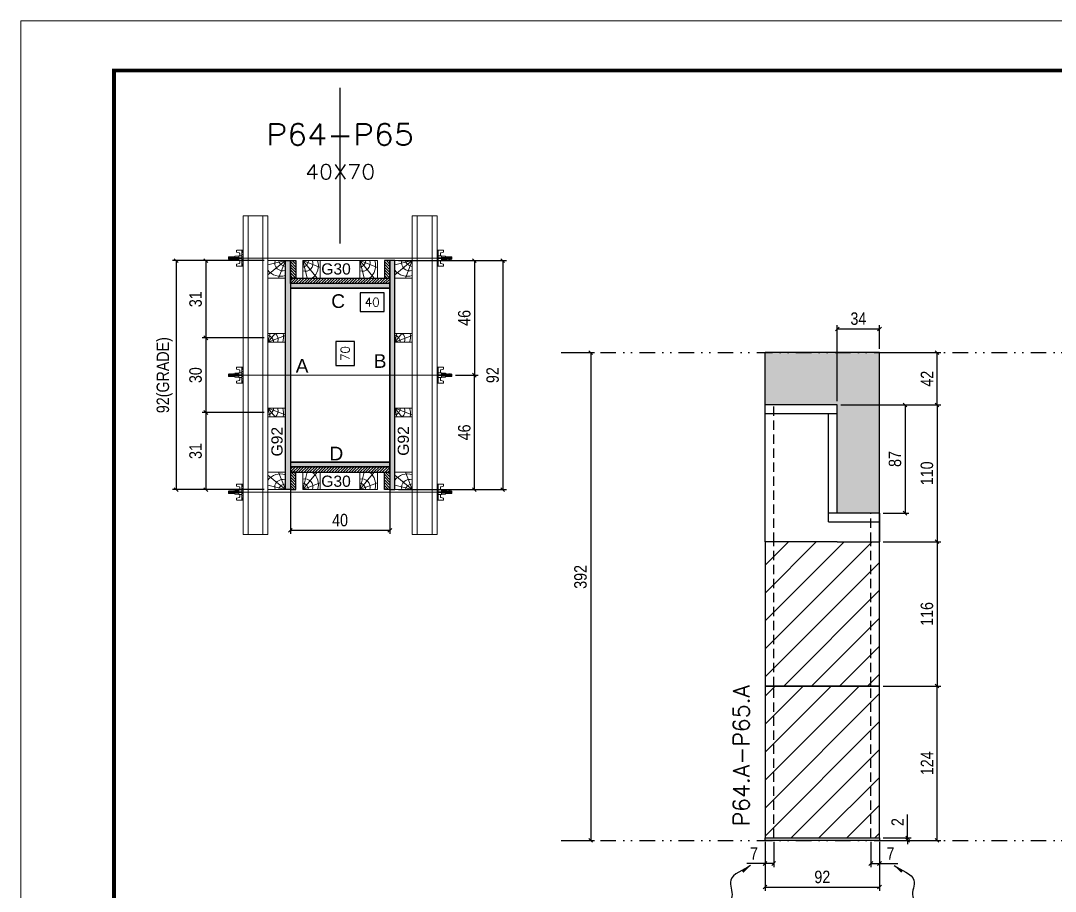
# Model space of a CAD drawing. Extents: x 28748 to 35002, y 14885 to 43501.
# Drawn here: x 28748 to 29580, y 35910 to 36609 of the extents above; entities that cross this region are included whole.
import ezdxf
from ezdxf.enums import TextEntityAlignment as Align

# ---------------------------------------------------------------- set-up
doc = ezdxf.new("R2010")
doc.units = 0
for name, pattern in [('DASHED', [0.75, 0.5, -0.25]), ('DIVIDE2', [0.625, 0.25, -0.125, 0, -0.125, 0, -0.125]), ('HIDDEN', [0.375, 0.25, -0.125])]:
    doc.linetypes.add(name, pattern=pattern)
for name, color, linetype in [('CHAPA', 1, 'Continuous'), ('COTA', 241, 'Continuous'), ('MEIO_PONT', 93, 'Continuous'), ('Nível', 160, 'Continuous'), ('Painéis', 200, 'Continuous'), ('SARR_2.2x7', 40, 'Continuous'), ('SARRAFO', 251, 'Continuous'), ('Sarrafo de Pressão', 42, 'HIDDEN'), ('Texto de Titulo', 7, 'Continuous'), ('Texto Qtd Sarr', 242, 'Continuous'), ('TEXTO_GERAL', 7, 'Continuous')]:
    doc.layers.add(name, color=color, linetype=linetype)
for name, color, linetype, lineweight in [('Folhas', 255, 'Continuous', 9), ('Hachura', 251, 'Continuous', 9), ('Madeira', 126, 'Continuous', 18), ('Perfil Metálico', 224, 'Continuous', 18), ('SARRAFO DE PRESSAO', 251, 'DASHED', 9), ('Texto Seção', 7, 'Continuous', 15)]:
    doc.layers.add(name, color=color, linetype=linetype, lineweight=lineweight)
doc.styles.add('ARIAL', font='arial.ttf')
doc.styles.add('COTA TECNICA', font='techl___.ttf', dxfattribs={"height": 10})
doc.styles.add('COTA TECNICA 2X', font='techl___.ttf', dxfattribs={"height": 10})
doc.styles.add('COTA TECNICA-50', font='techl___.ttf', dxfattribs={"height": 10})
doc.styles.add('REGUA-120', font='ROMANS.shx', dxfattribs={"height": 15})
doc.styles.add('ROMANS', font='romans.shx')
doc.styles.add('SANSSERIF', font='sas_____.pfb')
doc.styles.get("Standard").update_dxf_attribs({"font": 'arial.ttf'})
doc.dimstyles.new('COTA PAINEL-50', dxfattribs={"dimtxt": 10, "dimasz": 3, "dimexe": 3, "dimexo": 3, "dimgap": 3, "dimtad": 1, "dimdec": 1, "dimzin": 12, "dimdsep": 46, "dimtxsty": 'COTA TECNICA-50', "dimblk1": 'OBLIQUE', "dimblk2": 'OBLIQUE', "dimsah": 1, "dimcen": 0.9, "dimclrd": 4, "dimclre": 4, "dimclrt": 240, "dimadec": 1, "dimazin": 3, "dimtfac": 1, "dimtdec": 1, "dimtmove": 0, "dimatfit": 3, "dimfxl": 1, "dimtolj": 1, "dimtzin": 12, "dimarcsym": 0})
doc.dimstyles.new('PAINEL', dxfattribs={"dimtxt": 10, "dimasz": 3, "dimexe": 3, "dimexo": 3, "dimgap": 3, "dimtad": 1, "dimdec": 1, "dimzin": 12, "dimdsep": 46, "dimtxsty": 'COTA TECNICA', "dimblk1": 'OBLIQUE', "dimblk2": 'OBLIQUE', "dimsah": 1, "dimcen": 0.9, "dimclrd": 4, "dimclre": 4, "dimclrt": 240, "dimadec": 1, "dimazin": 3, "dimtfac": 1, "dimtdec": 1, "dimtmove": 0, "dimatfit": 3, "dimfxl": 1, "dimtolj": 1, "dimtzin": 12, "dimarcsym": 0})
doc.dimstyles.new('SECAO PILAR', dxfattribs={"dimtxt": 10, "dimasz": 3, "dimexe": 3, "dimexo": 3, "dimgap": 3, "dimtad": 1, "dimdec": 1, "dimlfac": 0.5, "dimzin": 12, "dimdsep": 46, "dimtxsty": 'COTA TECNICA 2X', "dimblk1": 'OBLIQUE', "dimblk2": 'OBLIQUE', "dimsah": 1, "dimcen": 0.9, "dimclrd": 256, "dimclre": 256, "dimclrt": 256, "dimadec": 1, "dimazin": 3, "dimtfac": 1, "dimtdec": 1, "dimtmove": 0, "dimatfit": 3, "dimfxl": 1, "dimtolj": 1, "dimtzin": 12, "dimarcsym": 0})
doc.dimstyles.new('SECÇÃO 2', dxfattribs={"dimtxt": 7, "dimasz": 6, "dimexe": 0.18, "dimexo": 2, "dimgap": -4, "dimtad": 3, "dimdec": 1, "dimlfac": 0.5, "dimzin": 12, "dimdsep": 46, "dimtxsty": 'ROMANS', "dimblk": 'ARCHTICK', "dimcen": 0.09, "dimse1": 1, "dimse2": 1, "dimsd1": 1, "dimsd2": 1, "dimclrd": 180, "dimclre": 5, "dimclrt": 1, "dimadec": 0, "dimazin": 3, "dimtfac": 1, "dimtdec": 1, "dimtofl": 0, "dimtmove": 0, "dimatfit": 3, "dimldrblk": 'ARCHTICK', "dimfxl": 1, "dimtolj": 1, "dimtzin": 0, "dimarcsym": 0})
doc.dimstyles.get("Standard").update_dxf_attribs({"dimtxt": 0.18, "dimasz": 0.18, "dimexe": 0.18, "dimexo": 0.0625, "dimgap": 0.09, "dimtad": 0, "dimtih": 1, "dimtoh": 1, "dimdec": 4, "dimzin": 0, "dimdsep": 46, "dimtxsty": 'Standard', "dimcen": 0.09, "dimadec": 0, "dimazin": 0, "dimtfac": 1, "dimtdec": 4, "dimtofl": 0, "dimtmove": 0, "dimatfit": 3, "dimfxl": 1, "dimtolj": 1, "dimtzin": 0, "dimarcsym": 0})

# ---------------------------------------------------------------- blocks, each defined once
blk = doc.blocks.new('9999999999')
at = {"layer": 'Folhas'}
blk.add_lwpolyline([(98138.98, 34190.21), (99623.98, 34190.21), (99623.98, 35240.21), (98138.98, 35240.21)], close=True, dxfattribs=at)
at = {"layer": 'Folhas', "color": 30, "const_width": 3}
blk.add_lwpolyline([(98213.98, 34230.21), (99583.98, 34230.21), (99583.98, 35200.21), (98213.98, 35200.21)], close=True, dxfattribs=at)
blk = doc.blocks.new('titulo1')
at = {"layer": 'Defpoints', "color": 252, "linetype": 'HIDDEN', "ltscale": 2}
blk.add_line((0, 0), (0, 125), dxfattribs=at)
at = {"layer": 'Defpoints', "style": 'ROMANS', "oblique": 15}
blk.add_attdef('FOLHA', text='', height=10, dxfattribs=at).set_placement((0, 15.58), align=Align.MIDDLE_CENTER)
at = {"layer": 'Texto Qtd Sarr', "color": 3, "style": 'ROMANS', "oblique": 15}
for tag, height, p in [('TITULO', 17, (0, 71.45)), ('SEÇÃO', 12, (0, 41.55))]:
    blk.add_attdef(tag, text='', height=height, dxfattribs=at).set_placement(p, align=Align.MIDDLE_CENTER)
blk = doc.blocks.new('_Oblique')
at = {"color": 0, "linetype": 'ByBlock', "lineweight": -2}
blk.add_line((-0.5, -0.5), (0.5, 0.5), dxfattribs=at)
blk = doc.blocks.new('*D1571')
at = {"layer": 'COTA', "color": 4, "linetype": 'ByBlock', "lineweight": -2, "transparency": 16777216}
for p, q in [((29186, 36342.58), (29209.72, 36342.58)), ((29206.72, 36342.58), (29206.72, 35950.58)), ((29186, 35950.58), (29209.72, 35950.58))]:
    blk.add_line(p, q, dxfattribs=at)
at = {"layer": 'Defpoints', "color": 0, "linetype": 'ByBlock', "transparency": 16777216}
for p in [(29183, 36342.58), (29183, 35950.58), (29206.72, 35950.58)]:
    blk.add_point(p, dxfattribs=at)
at = {"layer": 'COTA', "color": 4, "linetype": 'ByBlock', "lineweight": -2, "transparency": 16777216, "xscale": 3, "yscale": 3, "zscale": 3}
for p, rotation in [((29206.72, 36342.58), 90), ((29206.72, 35950.58), 270)]:
    blk.add_blockref('_Oblique', p, dxfattribs=dict(at, rotation=rotation))
at = {"layer": 'COTA', "color": 240, "linetype": 'ByBlock', "transparency": 16777216, "insert": (29198.47, 36162.36), "char_height": 10, "attachment_point": 5, "rotation": 90, "style": 'COTA TECNICA'}
blk.add_mtext('\\A1;392', dxfattribs=at)
blk = doc.blocks.new('*D443')
at = {"layer": 'COTA', "color": 180, "lineweight": -2, "transparency": 16777216}
for p, q in [((29016.65, 36351.51), (29001.65, 36351.51)), ((29001.65, 36351.51), (29001.65, 36332.17)), ((29016.65, 36332.17), (29016.65, 36351.51)), ((29001.65, 36332.17), (29016.65, 36332.17))]:
    blk.add_line(p, q, dxfattribs=at)
at = {"layer": 'Defpoints', "color": 0, "transparency": 16777216}
for p in [(28965.14, 36394.47), (28965.14, 36254.47), (29020.65, 36254.47)]:
    blk.add_point(p, dxfattribs=at)
at = {"layer": 'COTA', "color": 1, "transparency": 16777216, "insert": (29009.15, 36341.84), "char_height": 7, "attachment_point": 5, "rotation": 90, "style": 'ROMANS'}
blk.add_mtext('\\A1;70', dxfattribs=at)
blk = doc.blocks.new('_ArchTick')
at = {"color": 0, "linetype": 'ByBlock', "const_width": 0.15}
blk.add_lwpolyline([(-0.5, -0.5), (0.5, 0.5)], dxfattribs=at)
blk = doc.blocks.new('*D444')
at = {"layer": 'COTA', "lineweight": -2, "transparency": 16777216}
for p, q in [((29052.14, 36416.47), (29138.91, 36416.47)), ((29135.91, 36416.47), (29135.91, 36232.47)), ((29052.14, 36232.47), (29138.91, 36232.47))]:
    blk.add_line(p, q, dxfattribs=at)
at = {"layer": 'Defpoints', "color": 0, "transparency": 16777216}
for p in [(29049.14, 36416.47), (29049.14, 36232.47), (29135.91, 36232.47)]:
    blk.add_point(p, dxfattribs=at)
at = {"layer": 'COTA', "lineweight": -2, "transparency": 16777216, "xscale": 3, "yscale": 3, "zscale": 3}
for p, rotation in [((29135.91, 36416.47), 90), ((29135.91, 36232.47), 270)]:
    blk.add_blockref('_Oblique', p, dxfattribs=dict(at, rotation=rotation))
at = {"layer": 'COTA', "transparency": 16777216, "insert": (29127.82, 36324.47), "char_height": 10, "attachment_point": 5, "rotation": 90, "style": 'COTA TECNICA 2X'}
blk.add_mtext('\\A1;92', dxfattribs=at)
blk = doc.blocks.new('*D445')
at = {"layer": 'COTA', "lineweight": -2, "transparency": 16777216}
for p, q in [((29086.14, 36416.47), (29116.14, 36416.47)), ((29113.14, 36416.47), (29113.14, 36324.47)), ((29097.94, 36324.47), (29116.14, 36324.47))]:
    blk.add_line(p, q, dxfattribs=at)
at = {"layer": 'Defpoints', "color": 0, "transparency": 16777216}
for p in [(29083.14, 36416.47), (29094.94, 36324.47), (29113.14, 36324.47)]:
    blk.add_point(p, dxfattribs=at)
at = {"layer": 'COTA', "lineweight": -2, "transparency": 16777216, "xscale": 3, "yscale": 3, "zscale": 3}
for p, rotation in [((29113.14, 36416.47), 90), ((29113.14, 36324.47), 270)]:
    blk.add_blockref('_Oblique', p, dxfattribs=dict(at, rotation=rotation))
at = {"layer": 'COTA', "transparency": 16777216, "insert": (29105.04, 36370.47), "char_height": 10, "attachment_point": 5, "rotation": 90, "style": 'COTA TECNICA 2X'}
blk.add_mtext('\\A1;46', dxfattribs=at)
blk = doc.blocks.new('*D446')
at = {"layer": 'COTA', "lineweight": -2, "transparency": 16777216}
for p, q in [((29097.94, 36324.47), (29116.14, 36324.47)), ((29113.14, 36232.47), (29113.14, 36324.47)), ((29086.14, 36232.47), (29116.14, 36232.47))]:
    blk.add_line(p, q, dxfattribs=at)
at = {"layer": 'Defpoints', "color": 0, "transparency": 16777216}
for p in [(29094.94, 36324.47), (29113.14, 36324.47), (29083.14, 36232.47)]:
    blk.add_point(p, dxfattribs=at)
at = {"layer": 'COTA', "lineweight": -2, "transparency": 16777216, "xscale": 3, "yscale": 3, "zscale": 3}
for p, rotation in [((29113.14, 36324.47), 90), ((29113.14, 36232.47), 270)]:
    blk.add_blockref('_Oblique', p, dxfattribs=dict(at, rotation=rotation))
at = {"layer": 'COTA', "transparency": 16777216, "insert": (29105.04, 36278.47), "char_height": 10, "attachment_point": 5, "rotation": 90, "style": 'COTA TECNICA 2X'}
blk.add_mtext('\\A1;46', dxfattribs=at)
blk = doc.blocks.new('*D447')
at = {"layer": 'COTA', "color": 180, "lineweight": -2, "transparency": 16777216}
for p, q in [((29040.64, 36390.68), (29021.3, 36390.68)), ((29021.3, 36390.68), (29021.3, 36375.68)), ((29040.64, 36375.68), (29040.64, 36390.68)), ((29021.3, 36375.68), (29040.64, 36375.68))]:
    blk.add_line(p, q, dxfattribs=at)
at = {"layer": 'Defpoints', "color": 0, "transparency": 16777216}
for p in [(28965.14, 36394.47), (29045.14, 36394.47), (29045.14, 36371.68)]:
    blk.add_point(p, dxfattribs=at)
at = {"layer": 'COTA', "color": 1, "transparency": 16777216, "insert": (29030.97, 36383.18), "char_height": 7, "attachment_point": 5, "style": 'ROMANS'}
blk.add_mtext('\\A1;40', dxfattribs=at)
blk = doc.blocks.new('PONTALETE')
at = {"layer": 'Madeira'}
for q in [(2.71, 7), (7, 5.76), (7, 1.74)]:
    blk.add_line((0, 0), q, dxfattribs=at)
blk.add_lwpolyline([(0, 0), (7, 0), (7, 7), (0, 7)], close=True, dxfattribs=at)
for centre, radius, start, end in [((2.04, 0.06), 6.23, 37.2818, 109.0913), ((1.09, 0.9), 3.19, 343.603, 109.9847), ((-0.21, -0.78), 3.09, 14.6322, 86.0383)]:
    blk.add_arc(centre, radius, start, end, dxfattribs=at)
blk = doc.blocks.new('*D448')
at = {"layer": 'COTA', "lineweight": -2, "transparency": 16777216}
for p, q in [((28944.14, 36416.47), (28870.36, 36416.47)), ((28873.36, 36416.47), (28873.36, 36232.47)), ((28944.14, 36232.47), (28870.36, 36232.47))]:
    blk.add_line(p, q, dxfattribs=at)
at = {"layer": 'Defpoints', "color": 0, "transparency": 16777216}
for p in [(28947.14, 36416.47), (28873.36, 36232.47), (28947.14, 36232.47)]:
    blk.add_point(p, dxfattribs=at)
at = {"layer": 'COTA', "lineweight": -2, "transparency": 16777216, "xscale": 3, "yscale": 3, "zscale": 3}
for p, rotation in [((28873.36, 36416.47), 90), ((28873.36, 36232.47), 270)]:
    blk.add_blockref('_Oblique', p, dxfattribs=dict(at, rotation=rotation))
at = {"layer": 'COTA', "transparency": 16777216, "insert": (28864.14, 36324.47), "char_height": 10, "attachment_point": 5, "rotation": 90, "style": 'COTA TECNICA 2X'}
blk.add_mtext('\\A1;92(GRADE)', dxfattribs=at)
blk = doc.blocks.new('MEIO PONTALETE')
at = {"layer": 'Madeira'}
for q in [(2.71, 7), (3.5, 2.88), (3.5, 0.87)]:
    blk.add_line((0, 0), q, dxfattribs=at)
blk.add_lwpolyline([(0, 0), (3.5, 0), (3.5, 7), (0, 7)], close=True, dxfattribs=at)
for centre, radius, start, end in [((2.04, 0.06), 6.23, 76.4499, 109.0913), ((1.09, 0.9), 3.19, 40.9063, 109.9847), ((-0.21, -0.78), 3.09, 14.6322, 86.0383)]:
    blk.add_arc(centre, radius, start, end, dxfattribs=at)
blk = doc.blocks.new('*D449')
at = {"layer": 'COTA', "lineweight": -2, "transparency": 16777216}
for p, q in [((28944.14, 36294.47), (28894.2, 36294.47)), ((28897.2, 36294.47), (28897.2, 36232.47)), ((28944.14, 36232.47), (28894.2, 36232.47))]:
    blk.add_line(p, q, dxfattribs=at)
at = {"layer": 'Defpoints', "color": 0, "transparency": 16777216}
for p in [(28947.14, 36294.47), (28897.2, 36232.47), (28947.14, 36232.47)]:
    blk.add_point(p, dxfattribs=at)
at = {"layer": 'COTA', "lineweight": -2, "transparency": 16777216, "xscale": 3, "yscale": 3, "zscale": 3}
for p, rotation in [((28897.2, 36294.47), 90), ((28897.2, 36232.47), 270)]:
    blk.add_blockref('_Oblique', p, dxfattribs=dict(at, rotation=rotation))
at = {"layer": 'COTA', "transparency": 16777216, "insert": (28888.98, 36263.47), "char_height": 10, "attachment_point": 5, "rotation": 90, "style": 'COTA TECNICA 2X'}
blk.add_mtext('\\A1;31', dxfattribs=at)
blk = doc.blocks.new('C')
at = {"layer": 'Hachura', "color": 0}
for p, q in [((0, 3.22), (0, -3.22)), ((0.45, 3.22), (0, 3.22)), ((0.46, 3.16), (0, 3.16)), ((0.46, 3.05), (0, 3.05)), ((0.46, 2.88), (0, 2.88)), ((0, 2.75), (0, -1.16)), ((0.46, 2.65), (0, 2.65)), ((0.46, 2.23), (0, 2.23)), ((0.46, 1.51), (0, 1.51)), ((0.39, 0.49), (0.17, 0.49)), ((0.45, -3.23), (0.45, 3.22)), ((0.45, 3.22), (2.58, 3.22)), ((1.74, 0.97), (0.45, 0.97)), ((1.45, 0.1), (0.45, 0.1)), ((1.35, 1.94), (1.35, 0.96)), ((2.58, 2.39), (1.47, 2.09)), ((1.74, -0.97), (1.74, 0.97)), ((1.74, 0.97), (1.74, 0.84)), ((1.74, 0.97), (1.74, 0.84)), ((1.74, 0.84), (3.35, 0.84)), ((3.35, 0.45), (1.74, 0.45)), ((2.58, 3.22), (2.58, 2.39)), ((3.32, 0.84), (3.32, -0.84)), ((3.35, 0.84), (3.35, -0.84)), ((3.68, 0.45), (3.35, 0.45)), ((3.84, -0.52), (3.35, 0.45)), ((3.35, 0.06), (3.67, -0.57)), ((3.68, 0.45), (4.16, -0.52)), ((3.72, 0.5), (4.25, -0.57)), ((4.37, -0.55), (3.83, 0.53)), ((4.15, 0.45), (3.93, 0.45)), ((4.42, -0.52), (3.93, 0.45)), ((4.15, 0.45), (4.26, 0.45)), ((4.26, 0.45), (4.74, -0.52)), ((4.3, 0.5), (4.83, -0.57)), ((4.95, -0.55), (4.41, 0.53)), ((4.51, 0.45), (4.84, 0.45)), ((5, -0.52), (4.51, 0.45)), ((4.84, 0.45), (5.32, -0.52)), ((4.88, 0.5), (5.41, -0.57)), ((5.53, -0.55), (4.99, 0.53)), ((5.58, -0.52), (5.09, 0.45)), ((5.42, 0.45), (5.09, 0.45)), ((5.58, -0.52), (5.09, 0.45)), ((5.42, 0.45), (5.74, -0.19)), ((5.46, 0.5), (5.74, -0.07)), ((5.74, 0.19), (5.57, 0.53)), ((5.74, 0.32), (5.68, 0.45)), ((5.68, 0.45), (5.74, 0.45)), ((5.74, 0.45), (5.9, 0.29)), ((5.74, 0.45), (5.74, -0.52)), ((5.9, -0.36), (5.9, 0.29)), ((0.45, 0), (0, 0)), ((0.46, -1.52), (0, -1.52)), ((0.46, -2.23), (0, -2.23)), ((0.46, -2.65), (0, -2.65)), ((0.46, -2.88), (0, -2.88)), ((0.46, -3.05), (0, -3.05)), ((0.46, -3.16), (0, -3.16)), ((0, -3.22), (2.57, -3.22)), ((0.08, -0.48), (0.29, -0.48)), ((0.29, -0.48), (0.4, -0.48)), ((0.45, 0), (0.45, -0.97)), ((0.45, -0.16), (1.45, -0.16)), ((0.45, -0.65), (0.45, -0.32)), ((0.45, -3.23), (0.45, -0.65)), ((0.45, -0.97), (1.74, -0.97)), ((1.35, -1.94), (1.35, -0.97)), ((2.58, -2.39), (1.47, -2.1)), ((3.35, -0.32), (1.74, -0.32)), ((3.35, -0.84), (1.74, -0.84)), ((2.58, -3.23), (2.58, -2.39)), ((3.35, -0.07), (3.58, -0.52)), ((3.35, -0.52), (3.58, -0.52)), ((3.84, -0.52), (4.16, -0.52)), ((4.42, -0.52), (4.74, -0.52)), ((4.63, -0.52), (4.74, -0.52)), ((5, -0.52), (5.32, -0.52)), ((5.58, -0.52), (5.74, -0.52)), ((5.74, -0.52), (5.9, -0.36)), ((5.74, -0.52), (5.74, -0.52))]:
    blk.add_line(p, q, dxfattribs=at)
for centre, radius, start, end in [((1.52, 1.94), 0.161, 104.7436, 180), ((1.44, -0.03), 0.129, 272.695, 87.305), ((3.81, 0.39), 0.143, 25.5688, 154.4312), ((4.39, 0.39), 0.143, 25.5688, 154.4312), ((4.97, 0.39), 0.143, 25.5688, 154.4312), ((5.55, 0.39), 0.143, 25.5688, 154.4312), ((0.17, -0.37), 0.174, 221.744, 317.8592), ((1.52, -1.94), 0.161, 180, 255.2564), ((3.71, -0.4), 0.174, 222.1408, 318.256), ((4.29, -0.4), 0.174, 222.1408, 318.256), ((4.87, -0.4), 0.174, 222.1408, 318.256), ((5.45, -0.4), 0.174, 222.1408, 318.256), ((5.61, -0.4), 0.174, 317.8592, 318.256)]:
    blk.add_arc(centre, radius, start, end, dxfattribs=at)
blk = doc.blocks.new('*D450')
at = {"layer": 'COTA', "lineweight": -2, "transparency": 16777216}
for p, q in [((28944.14, 36416.47), (28894.2, 36416.47)), ((28897.2, 36416.47), (28897.2, 36354.47)), ((28944.14, 36354.47), (28894.2, 36354.47))]:
    blk.add_line(p, q, dxfattribs=at)
at = {"layer": 'Defpoints', "color": 0, "transparency": 16777216}
for p in [(28947.14, 36416.47), (28897.2, 36354.47), (28947.14, 36354.47)]:
    blk.add_point(p, dxfattribs=at)
at = {"layer": 'COTA', "lineweight": -2, "transparency": 16777216, "xscale": 3, "yscale": 3, "zscale": 3}
for p, rotation in [((28897.2, 36416.47), 90), ((28897.2, 36354.47), 270)]:
    blk.add_blockref('_Oblique', p, dxfattribs=dict(at, rotation=rotation))
at = {"layer": 'COTA', "transparency": 16777216, "insert": (28888.98, 36385.47), "char_height": 10, "attachment_point": 5, "rotation": 90, "style": 'COTA TECNICA 2X'}
blk.add_mtext('\\A1;31', dxfattribs=at)
blk = doc.blocks.new('*D451')
at = {"layer": 'COTA', "lineweight": -2, "transparency": 16777216}
for p, q in [((28944.14, 36354.47), (28894.2, 36354.47)), ((28897.2, 36354.47), (28897.2, 36294.47)), ((28944.14, 36294.47), (28894.2, 36294.47))]:
    blk.add_line(p, q, dxfattribs=at)
at = {"layer": 'Defpoints', "color": 0, "transparency": 16777216}
for p in [(28947.14, 36354.47), (28897.2, 36294.47), (28947.14, 36294.47)]:
    blk.add_point(p, dxfattribs=at)
at = {"layer": 'COTA', "lineweight": -2, "transparency": 16777216, "xscale": 3, "yscale": 3, "zscale": 3}
for p, rotation in [((28897.2, 36354.47), 90), ((28897.2, 36294.47), 270)]:
    blk.add_blockref('_Oblique', p, dxfattribs=dict(at, rotation=rotation))
at = {"layer": 'COTA', "transparency": 16777216, "insert": (28888.98, 36324.47), "char_height": 10, "attachment_point": 5, "rotation": 90, "style": 'COTA TECNICA 2X'}
blk.add_mtext('\\A1;30', dxfattribs=at)
blk = doc.blocks.new('*D1572')
at = {"layer": 'COTA', "lineweight": -2, "transparency": 16777216}
for p, q in [((28965.14, 36247.87), (28965.14, 36196.83)), ((29045.14, 36247.87), (29045.14, 36196.83)), ((28965.14, 36199.83), (29045.14, 36199.83))]:
    blk.add_line(p, q, dxfattribs=at)
at = {"layer": 'Defpoints', "color": 0, "transparency": 16777216}
for p in [(28965.14, 36250.87), (29045.14, 36250.87), (29045.14, 36199.83)]:
    blk.add_point(p, dxfattribs=at)
at = {"layer": 'COTA', "lineweight": -2, "transparency": 16777216, "xscale": 3, "yscale": 3, "zscale": 3, "rotation": 180}
blk.add_blockref('_Oblique', (28965.14, 36199.83), dxfattribs=at)
at = {"layer": 'COTA', "lineweight": -2, "transparency": 16777216, "xscale": 3, "yscale": 3, "zscale": 3}
blk.add_blockref('_Oblique', (29045.14, 36199.83), dxfattribs=at)
at = {"layer": 'COTA', "transparency": 16777216, "insert": (29005.14, 36207.94), "char_height": 10, "attachment_point": 5, "style": 'COTA TECNICA 2X'}
blk.add_mtext('\\A1;40', dxfattribs=at)
blk = doc.blocks.new('*D572')
at = {"layer": 'COTA', "color": 4, "lineweight": -2, "transparency": 16777216}
for p, q in [((29346.85, 35949.58), (29346.85, 35910.12)), ((29438.85, 35949.58), (29438.85, 35910.12)), ((29346.85, 35913.12), (29438.85, 35913.12))]:
    blk.add_line(p, q, dxfattribs=at)
at = {"layer": 'Defpoints', "color": 0, "transparency": 16777216}
for p in [(29346.85, 35952.58), (29438.85, 35952.58), (29438.85, 35913.12)]:
    blk.add_point(p, dxfattribs=at)
at = {"layer": 'COTA', "color": 4, "lineweight": -2, "transparency": 16777216, "xscale": 3, "yscale": 3, "zscale": 3, "rotation": 180}
blk.add_blockref('_Oblique', (29346.85, 35913.12), dxfattribs=at)
at = {"layer": 'COTA', "color": 4, "lineweight": -2, "transparency": 16777216, "xscale": 3, "yscale": 3, "zscale": 3}
blk.add_blockref('_Oblique', (29438.85, 35913.12), dxfattribs=at)
at = {"layer": 'COTA', "color": 240, "transparency": 16777216, "insert": (29392.85, 35921.21), "char_height": 10, "attachment_point": 5, "style": 'COTA TECNICA'}
blk.add_mtext('\\A1;92', dxfattribs=at)
blk = doc.blocks.new('*D573')
at = {"layer": 'COTA', "color": 4, "lineweight": -2, "transparency": 16777216}
for p, q in [((29346.85, 35947.58), (29346.85, 35929.07)), ((29353.85, 35949.58), (29353.85, 35929.07)), ((29346.85, 35932.07), (29332.12, 35932.07)), ((29353.85, 35932.07), (29346.85, 35932.07))]:
    blk.add_line(p, q, dxfattribs=at)
at = {"layer": 'Defpoints', "color": 0, "transparency": 16777216}
for p in [(29353.85, 35952.58), (29346.85, 35950.58), (29346.85, 35932.07)]:
    blk.add_point(p, dxfattribs=at)
at = {"layer": 'COTA', "color": 4, "lineweight": -2, "transparency": 16777216, "xscale": 3, "yscale": 3, "zscale": 3, "rotation": 180}
blk.add_blockref('_Oblique', (29346.85, 35932.07), dxfattribs=at)
at = {"layer": 'COTA', "color": 4, "lineweight": -2, "transparency": 16777216, "xscale": 3, "yscale": 3, "zscale": 3}
blk.add_blockref('_Oblique', (29353.85, 35932.07), dxfattribs=at)
at = {"layer": 'COTA', "color": 240, "transparency": 16777216, "insert": (29337.98, 35940.14), "char_height": 10, "attachment_point": 5, "style": 'COTA TECNICA-50'}
blk.add_mtext('\\A1;7', dxfattribs=at)
blk = doc.blocks.new('*D574')
at = {"layer": 'COTA', "color": 4, "lineweight": -2, "transparency": 16777216}
for p, q in [((29431.85, 35949.58), (29431.85, 35929.07)), ((29438.85, 35947.58), (29438.85, 35929.07)), ((29431.85, 35932.07), (29438.85, 35932.07)), ((29438.85, 35932.07), (29453.58, 35932.07))]:
    blk.add_line(p, q, dxfattribs=at)
at = {"layer": 'Defpoints', "color": 0, "transparency": 16777216}
for p in [(29431.85, 35952.58), (29438.85, 35950.58), (29438.85, 35932.07)]:
    blk.add_point(p, dxfattribs=at)
at = {"layer": 'COTA', "color": 4, "lineweight": -2, "transparency": 16777216, "xscale": 3, "yscale": 3, "zscale": 3, "rotation": 180}
blk.add_blockref('_Oblique', (29431.85, 35932.07), dxfattribs=at)
at = {"layer": 'COTA', "color": 4, "lineweight": -2, "transparency": 16777216, "xscale": 3, "yscale": 3, "zscale": 3}
blk.add_blockref('_Oblique', (29438.85, 35932.07), dxfattribs=at)
at = {"layer": 'COTA', "color": 240, "transparency": 16777216, "insert": (29447.72, 35940.14), "char_height": 10, "attachment_point": 5, "style": 'COTA TECNICA-50'}
blk.add_mtext('\\A1;7', dxfattribs=at)
blk = doc.blocks.new('*D575')
at = {"layer": 'COTA', "color": 4, "lineweight": -2, "transparency": 16777216}
for p, q in [((29441.85, 36074.58), (29488.09, 36074.58)), ((29485.09, 35950.58), (29485.09, 36074.58)), ((29441.85, 35950.58), (29488.09, 35950.58))]:
    blk.add_line(p, q, dxfattribs=at)
at = {"layer": 'Defpoints', "color": 0, "transparency": 16777216}
for p in [(29438.85, 36074.58), (29485.09, 36074.58), (29438.85, 35950.58)]:
    blk.add_point(p, dxfattribs=at)
at = {"layer": 'COTA', "color": 4, "lineweight": -2, "transparency": 16777216, "xscale": 3, "yscale": 3, "zscale": 3}
for p, rotation in [((29485.09, 36074.58), 90), ((29485.09, 35950.58), 270)]:
    blk.add_blockref('_Oblique', p, dxfattribs=dict(at, rotation=rotation))
at = {"layer": 'COTA', "color": 240, "transparency": 16777216, "insert": (29477.02, 36012.58), "char_height": 10, "attachment_point": 5, "rotation": 90, "style": 'COTA TECNICA-50'}
blk.add_mtext('\\A1;124', dxfattribs=at)
blk = doc.blocks.new('*D576')
at = {"layer": 'COTA', "color": 4, "lineweight": -2, "transparency": 16777216}
for p, q in [((29461.38, 35952.58), (29461.38, 35971.38)), ((29441.85, 35952.58), (29464.38, 35952.58)), ((29461.38, 35950.58), (29461.38, 35952.58)), ((29441.85, 35950.58), (29464.38, 35950.58)), ((29461.38, 35950.58), (29461.38, 35947.58))]:
    blk.add_line(p, q, dxfattribs=at)
at = {"layer": 'Defpoints', "color": 0, "transparency": 16777216}
for p in [(29438.85, 35952.58), (29438.85, 35950.58), (29461.38, 35950.58)]:
    blk.add_point(p, dxfattribs=at)
at = {"layer": 'COTA', "color": 4, "lineweight": -2, "transparency": 16777216, "xscale": 3, "yscale": 3, "zscale": 3}
for p, rotation in [((29461.38, 35952.58), 270), ((29461.38, 35950.58), 90)]:
    blk.add_blockref('_Oblique', p, dxfattribs=dict(at, rotation=rotation))
at = {"layer": 'COTA', "color": 240, "transparency": 16777216, "insert": (29453.38, 35965.32), "char_height": 10, "attachment_point": 5, "rotation": 90, "style": 'COTA TECNICA-50'}
blk.add_mtext('\\A1;2', dxfattribs=at)
blk = doc.blocks.new('*D577')
at = {"layer": 'COTA', "color": 4, "linetype": 'ByBlock', "lineweight": -2, "transparency": 16777216}
for p, q in [((29441.85, 36190.58), (29488.09, 36190.58)), ((29485.09, 36190.58), (29485.09, 36074.58)), ((29441.85, 36074.58), (29488.09, 36074.58))]:
    blk.add_line(p, q, dxfattribs=at)
at = {"layer": 'Defpoints', "color": 0, "linetype": 'ByBlock', "transparency": 16777216}
for p in [(29438.85, 36190.58), (29438.85, 36074.58), (29485.09, 36074.58)]:
    blk.add_point(p, dxfattribs=at)
at = {"layer": 'COTA', "color": 4, "linetype": 'ByBlock', "lineweight": -2, "transparency": 16777216, "xscale": 3, "yscale": 3, "zscale": 3}
for p, rotation in [((29485.09, 36190.58), 90), ((29485.09, 36074.58), 270)]:
    blk.add_blockref('_Oblique', p, dxfattribs=dict(at, rotation=rotation))
at = {"layer": 'COTA', "color": 240, "linetype": 'ByBlock', "transparency": 16777216, "insert": (29476.99, 36132.58), "char_height": 10, "attachment_point": 5, "rotation": 90, "style": 'COTA TECNICA'}
blk.add_mtext('\\A1;116', dxfattribs=at)
blk = doc.blocks.new('*D2474')
at = {"layer": 'COTA', "color": 4, "lineweight": -2, "transparency": 16777216}
for p, q in [((29407.85, 36300.58), (29488.09, 36300.58)), ((29485.09, 36300.58), (29485.09, 36190.58)), ((29441.85, 36190.58), (29488.09, 36190.58))]:
    blk.add_line(p, q, dxfattribs=at)
at = {"layer": 'Defpoints', "color": 0, "transparency": 16777216}
for p in [(29404.85, 36300.58), (29438.85, 36190.58), (29485.09, 36190.58)]:
    blk.add_point(p, dxfattribs=at)
at = {"layer": 'COTA', "color": 4, "lineweight": -2, "transparency": 16777216, "xscale": 3, "yscale": 3, "zscale": 3}
for p, rotation in [((29485.09, 36300.58), 90), ((29485.09, 36190.58), 270)]:
    blk.add_blockref('_Oblique', p, dxfattribs=dict(at, rotation=rotation))
at = {"layer": 'COTA', "color": 240, "transparency": 16777216, "insert": (29476.99, 36245.58), "char_height": 10, "attachment_point": 5, "rotation": 90, "style": 'COTA TECNICA'}
blk.add_mtext('\\A1;110', dxfattribs=at)
blk = doc.blocks.new('*D2475')
at = {"layer": 'COTA', "color": 4, "lineweight": -2, "transparency": 16777216}
for p, q in [((29441.85, 36342.58), (29488.09, 36342.58)), ((29485.09, 36300.58), (29485.09, 36342.58)), ((29407.85, 36300.58), (29488.09, 36300.58))]:
    blk.add_line(p, q, dxfattribs=at)
at = {"layer": 'Defpoints', "color": 0, "transparency": 16777216}
for p in [(29438.85, 36342.58), (29485.09, 36342.58), (29404.85, 36300.58)]:
    blk.add_point(p, dxfattribs=at)
at = {"layer": 'COTA', "color": 4, "lineweight": -2, "transparency": 16777216, "xscale": 3, "yscale": 3, "zscale": 3}
for p, rotation in [((29485.09, 36342.58), 90), ((29485.09, 36300.58), 270)]:
    blk.add_blockref('_Oblique', p, dxfattribs=dict(at, rotation=rotation))
at = {"layer": 'COTA', "color": 240, "transparency": 16777216, "insert": (29477.02, 36321.58), "char_height": 10, "attachment_point": 5, "rotation": 90, "style": 'COTA TECNICA'}
blk.add_mtext('\\A1;42', dxfattribs=at)
blk = doc.blocks.new('*D2476')
at = {"layer": 'COTA', "color": 4, "lineweight": -2, "transparency": 16777216}
for p, q in [((29407.85, 36300.58), (29462.42, 36300.58)), ((29459.42, 36300.58), (29459.42, 36213.58)), ((29441.85, 36213.58), (29462.42, 36213.58))]:
    blk.add_line(p, q, dxfattribs=at)
at = {"layer": 'Defpoints', "color": 0, "transparency": 16777216}
for p in [(29404.85, 36300.58), (29438.85, 36213.58), (29459.42, 36213.58)]:
    blk.add_point(p, dxfattribs=at)
at = {"layer": 'COTA', "color": 4, "lineweight": -2, "transparency": 16777216, "xscale": 3, "yscale": 3, "zscale": 3}
for p, rotation in [((29459.42, 36300.58), 90), ((29459.42, 36213.58), 270)]:
    blk.add_blockref('_Oblique', p, dxfattribs=dict(at, rotation=rotation))
at = {"layer": 'COTA', "color": 240, "transparency": 16777216, "insert": (29451.33, 36257.08), "char_height": 10, "attachment_point": 5, "rotation": 90, "style": 'COTA TECNICA'}
blk.add_mtext('\\A1;87', dxfattribs=at)
blk = doc.blocks.new('*D2477')
at = {"layer": 'COTA', "color": 4, "lineweight": -2, "transparency": 16777216}
for p, q in [((29404.85, 36303.58), (29404.85, 36364.62)), ((29404.85, 36361.62), (29438.85, 36361.62)), ((29438.85, 36345.58), (29438.85, 36364.62))]:
    blk.add_line(p, q, dxfattribs=at)
at = {"layer": 'Defpoints', "color": 0, "transparency": 16777216}
for p in [(29438.85, 36361.62), (29438.85, 36342.58), (29404.85, 36300.58)]:
    blk.add_point(p, dxfattribs=at)
at = {"layer": 'COTA', "color": 4, "lineweight": -2, "transparency": 16777216, "xscale": 3, "yscale": 3, "zscale": 3, "rotation": 180}
blk.add_blockref('_Oblique', (29404.85, 36361.62), dxfattribs=at)
at = {"layer": 'COTA', "color": 4, "lineweight": -2, "transparency": 16777216, "xscale": 3, "yscale": 3, "zscale": 3}
blk.add_blockref('_Oblique', (29438.85, 36361.62), dxfattribs=at)
at = {"layer": 'COTA', "color": 240, "transparency": 16777216, "insert": (29421.85, 36369.84), "char_height": 10, "attachment_point": 5, "style": 'COTA TECNICA'}
blk.add_mtext('\\A1;34', dxfattribs=at)

msp = doc.modelspace()

# ---------------------------------------------------------------- hatches: boundary and pattern name
at = {"layer": 'COTA', "linetype": 'ByBlock'}
h = msp.add_hatch(dxfattribs=at)
h.set_pattern_fill('AR-CONC', color=256, scale=0.03)
h.paths.add_polyline_path([(29438.85, 36342.58), (29346.85, 36342.58), (29346.85, 36300.58), (29404.85, 36300.58), (29404.85, 36213.58), (29438.85, 36213.58)])
at = {"layer": 'Hachura'}
h = msp.add_hatch(color=256, dxfattribs=at)
h.dxf.hatch_style = 1
h.paths.add_polyline_path([(28965.14, 36232.47), (28961.14, 36232.47), (28961.14, 36416.47), (28965.14, 36416.47)])
h = msp.add_hatch(color=256, dxfattribs=at)
h.dxf.hatch_style = 1
h.paths.add_polyline_path([(28965.14, 36232.47), (28961.14, 36232.47), (28961.14, 36416.47), (28965.14, 36416.47)])
h = msp.add_hatch(dxfattribs=at)
h.set_pattern_fill('ANSI31', color=256, scale=0.5, angle=90, style=0)
h.set_pattern_definition([(135, (6073.7293, 45540.4237), (-1.12253202, -1.12253202), [])])
h.paths.add_polyline_path([(28965.14, 36402.47), (28969.54, 36402.47), (28969.54, 36416.47), (28965.14, 36416.47)])
h = msp.add_hatch(dxfattribs=at)
h.set_pattern_fill('ANSI31', color=256, scale=0.5, angle=90, style=0)
h.set_pattern_definition([(135, (6115.7293, 45540.4237), (-1.12253202, -1.12253202), [])])
h.paths.add_polyline_path([(29045.14, 36402.47), (29040.74, 36402.47), (29040.74, 36416.47), (29045.14, 36416.47)])
h = msp.add_hatch(color=256, dxfattribs=at)
h.dxf.hatch_style = 1
h.paths.add_polyline_path([(29045.14, 36232.47), (29049.14, 36232.47), (29049.14, 36416.47), (29045.14, 36416.47)])
h = msp.add_hatch(color=256, dxfattribs=at)
h.dxf.hatch_style = 1
h.paths.add_polyline_path([(29045.14, 36232.47), (29049.14, 36232.47), (29049.14, 36416.47), (29045.14, 36416.47)])
h = msp.add_hatch(dxfattribs=at)
h.set_pattern_fill('ANSI31', color=256, scale=0.5, style=0)
h.set_pattern_definition([(45, (38139.0893, 59327.48), (-1.12253202, 1.12253202), [])])
h.paths.add_polyline_path([(29045.14, 36398.07), (29045.14, 36402.47), (28965.14, 36402.47), (28965.14, 36398.07)])
h = msp.add_hatch(color=256, dxfattribs=at)
h.dxf.hatch_style = 1
h.paths.add_polyline_path([(28965.14, 36398.07), (28965.14, 36394.47), (29045.14, 36394.47), (29045.14, 36398.07)])
h = msp.add_hatch(color=256, dxfattribs=at)
h.dxf.hatch_style = 1
h.paths.add_polyline_path([(28965.14, 36398.07), (28965.14, 36394.47), (29045.14, 36394.47), (29045.14, 36398.07)])
h = msp.add_hatch(color=256, dxfattribs=at)
h.dxf.hatch_style = 1
h.paths.add_polyline_path([(28965.14, 36254.47), (28965.14, 36250.87), (29045.14, 36250.87), (29045.14, 36254.47)])
h = msp.add_hatch(color=256, dxfattribs=at)
h.dxf.hatch_style = 1
h.paths.add_polyline_path([(28965.14, 36254.47), (28965.14, 36250.87), (29045.14, 36250.87), (29045.14, 36254.47)])
h = msp.add_hatch(dxfattribs=at)
h.set_pattern_fill('ANSI31', color=256, scale=0.5, style=0)
h.set_pattern_definition([(45, (38139.0893, 59353.48), (-1.12253202, 1.12253202), [])])
h.paths.add_polyline_path([(29045.14, 36250.87), (29045.14, 36246.47), (28965.14, 36246.47), (28965.14, 36250.87)])
h = msp.add_hatch(dxfattribs=at)
h.set_pattern_fill('ANSI31', color=256, scale=0.5, angle=90, style=0)
h.set_pattern_definition([(135, (6073.7293, 45735.4237), (-1.12253202, -1.12253202), [])])
h.paths.add_polyline_path([(28965.14, 36246.47), (28969.54, 36246.47), (28969.54, 36232.47), (28965.14, 36232.47)])
h = msp.add_hatch(dxfattribs=at)
h.set_pattern_fill('ANSI31', color=256, scale=0.5, angle=90, style=0)
h.set_pattern_definition([(135, (6115.7293, 45735.4237), (-1.12253202, -1.12253202), [])])
h.paths.add_polyline_path([(29045.14, 36246.47), (29040.74, 36246.47), (29040.74, 36232.47), (29045.14, 36232.47)])
h = msp.add_hatch(dxfattribs=at)
h.set_pattern_fill('ANSI31', color=256, scale=5)
h.paths.add_polyline_path([(29438.85, 36190.58), (29404.85, 36190.58), (29346.85, 36190.58), (29346.85, 36074.58), (29438.85, 36074.58)])
at = {"layer": 'Hachura', "linetype": 'ByBlock'}
h = msp.add_hatch(dxfattribs=at)
h.set_pattern_fill('ANSI31', color=256, scale=5)
h.set_pattern_definition([(45, (-100272.658, 8260.539), (-11.2253202, 11.2253202), [])])
h.paths.add_polyline_path([(29438.85, 36074.58), (29346.85, 36074.58), (29346.85, 35952.58), (29438.85, 35952.58)])

# ---------------------------------------------------------------- linework, layer by layer
at = {"layer": 'CHAPA'}
for points in [[(28965.14, 36232.47), (28961.14, 36232.47), (28961.14, 36416.47), (28965.14, 36416.47)], [(28965.14, 36232.47), (28961.14, 36232.47), (28961.14, 36416.47), (28965.14, 36416.47)], [(29045.14, 36232.47), (29049.14, 36232.47), (29049.14, 36416.47), (29045.14, 36416.47)], [(29045.14, 36232.47), (29049.14, 36232.47), (29049.14, 36416.47), (29045.14, 36416.47)], [(28965.14, 36398.07), (28965.14, 36394.47), (29045.14, 36394.47), (29045.14, 36398.07)], [(28965.14, 36398.07), (28965.14, 36394.47), (29045.14, 36394.47), (29045.14, 36398.07)], [(28965.14, 36254.47), (28965.14, 36250.87), (29045.14, 36250.87), (29045.14, 36254.47)], [(28965.14, 36254.47), (28965.14, 36250.87), (29045.14, 36250.87), (29045.14, 36254.47)]]:
    msp.add_lwpolyline(points, close=True, dxfattribs=at)
at = {"layer": 'COTA', "linetype": 'ByBlock'}
for p, q in [((29438.85, 36342.58), (29346.85, 36342.58)), ((29346.85, 36300.58), (29346.85, 36342.58)), ((29438.85, 36190.58), (29438.85, 36342.58))]:
    msp.add_line(p, q, dxfattribs=at)
at = {"layer": 'Hachura'}
for p, q in [((28916.34, 36418.47), (29090.14, 36418.48)), ((28916.34, 36324.47), (29090.14, 36324.46)), ((28916.34, 36230.47), (29090.14, 36230.46))]:
    msp.add_line(p, q, dxfattribs=at)
at = {"layer": 'Madeira'}
for points in [[(28961.14, 36232.47), (28947.14, 36232.47), (28947.14, 36416.47), (28961.14, 36416.47)], [(28975.14, 36416.47), (28975.14, 36402.47), (29035.13, 36402.47), (29035.13, 36416.47)], [(29049.14, 36232.47), (29063.14, 36232.47), (29063.14, 36416.47), (29049.14, 36416.47)], [(28975.14, 36232.47), (28975.14, 36246.47), (29035.13, 36246.47), (29035.13, 36232.47)]]:
    msp.add_lwpolyline(points, close=True, dxfattribs=at)
at = {"layer": 'Nível', "color": 4, "linetype": 'DIVIDE2', "ltscale": 50}
for p, q in [((29183, 36342.58), (30193.34, 36342.58)), ((29183, 35950.58), (30193.34, 35950.58))]:
    msp.add_line(p, q, dxfattribs=at)
at = {"layer": 'Painéis'}
for p, q in [((29346.85, 36190.58), (29346.85, 36300.58)), ((29404.85, 36300.58), (29346.85, 36300.58)), ((29404.85, 36213.58), (29404.85, 36300.58)), ((29438.85, 36213.58), (29404.85, 36213.58)), ((29438.85, 36213.58), (29438.85, 36190.58)), ((29404.85, 36190.58), (29438.85, 36190.58))]:
    msp.add_line(p, q, dxfattribs=at)
for points in [[(29045.14, 36394.47), (28965.14, 36394.47), (28965.14, 36254.47), (29045.14, 36254.47)], [(29346.85, 35952.58), (29438.85, 35952.58), (29438.85, 36074.58), (29346.85, 36074.58)], [(29346.85, 35952.58), (29438.85, 35952.58), (29438.85, 35950.58), (29346.85, 35950.58)]]:
    msp.add_lwpolyline(points, close=True, dxfattribs=at)
msp.add_lwpolyline([(29404.85, 36190.58), (29346.85, 36190.58), (29346.85, 36074.58), (29438.85, 36074.58), (29438.85, 36190.58)], dxfattribs=at)
at = {"layer": 'Perfil Metálico'}
for points in [[(28927.14, 36196.47), (28947.14, 36196.47), (28947.14, 36452.47), (28927.14, 36452.47)], [(28943.14, 36452.47), (28931.14, 36452.47), (28931.14, 36196.47), (28943.14, 36196.47)], [(29083.14, 36196.47), (29063.14, 36196.47), (29063.14, 36452.47), (29083.14, 36452.47)], [(29067.14, 36452.47), (29079.14, 36452.47), (29079.14, 36196.47), (29067.14, 36196.47)]]:
    msp.add_lwpolyline(points, close=True, dxfattribs=at)
at = {"layer": 'SARR_2.2x7'}
for p, q in [((29346.85, 36293.58), (29404.85, 36293.58)), ((29397.85, 36213.58), (29397.85, 36293.58)), ((29397.85, 36206.58), (29397.85, 36213.58)), ((29404.85, 36213.58), (29397.85, 36213.58)), ((29397.85, 36206.58), (29438.85, 36206.58))]:
    msp.add_line(p, q, dxfattribs=at)
at = {"layer": 'SARRAFO'}
for points in [[(28969.54, 36416.47), (28969.54, 36402.47), (28965.14, 36402.47), (28965.14, 36416.47)], [(29040.74, 36416.47), (29040.74, 36402.47), (29045.14, 36402.47), (29045.14, 36416.47)], [(28965.14, 36402.47), (29045.14, 36402.47), (29045.14, 36398.07), (28965.14, 36398.07)], [(28965.14, 36246.47), (29045.14, 36246.47), (29045.14, 36250.87), (28965.14, 36250.87)], [(28969.54, 36232.47), (28969.54, 36246.47), (28965.14, 36246.47), (28965.14, 36232.47)], [(29040.74, 36232.47), (29040.74, 36246.47), (29045.14, 36246.47), (29045.14, 36232.47)]]:
    msp.add_lwpolyline(points, close=True, dxfattribs=at)
at = {"layer": 'Sarrafo de Pressão', "ltscale": 30}
for p, q in [((29353.85, 36190.58), (29353.85, 36300.58)), ((29431.85, 36190.58), (29431.85, 36213.58)), ((29353.85, 36074.58), (29353.85, 36190.58)), ((29431.85, 36074.58), (29431.85, 36190.58)), ((29353.85, 35952.58), (29353.85, 36074.58)), ((29431.85, 35952.58), (29431.85, 36074.58))]:
    msp.add_line(p, q, dxfattribs=at)

# ---------------------------------------------------------------- block references
at = {"layer": 'Hachura', "linetype": 'Continuous', "yscale": 2, "zscale": 2, "rotation": 180}
for p, xscale in [((28927.14, 36418.47), 2), ((29083.14, 36418.47), -2)]:
    msp.add_blockref('C', p, dxfattribs=dict(at, xscale=xscale))
at = {"layer": 'Hachura', "linetype": 'Continuous', "yscale": 2, "zscale": 2}
for p, xscale in [((28927.14, 36324.47), -2), ((29083.14, 36324.47), 2), ((28927.14, 36230.47), -2), ((29083.14, 36230.47), 2)]:
    msp.add_blockref('C', p, dxfattribs=dict(at, xscale=xscale))
at = {"layer": 'MEIO_PONT'}
for name, p, xscale, yscale, zscale, rotation in [('PONTALETE', (28961.14, 36416.47), 2, 2, 2, 180), ('PONTALETE', (28975.14, 36416.47), 2, 2, 2, 270), ('PONTALETE', (29021.13, 36416.47), 2, 2, 2, 270), ('PONTALETE', (29063.14, 36416.47), 2, 2, 2, 180), ('MEIO PONTALETE', (28947.14, 36350.97), -1.999999997962732, 1.999999997962732, 1.999999997962732, 270), ('MEIO PONTALETE', (29049.14, 36350.97), -1.999999997962732, 1.999999997962732, 1.999999997962732, 270), ('MEIO PONTALETE', (28947.14, 36297.97), 1.999999997962732, 1.999999997962732, 1.999999997962732, 270), ('MEIO PONTALETE', (29049.14, 36297.97), 1.999999997962732, 1.999999997962732, 1.999999997962732, 270), ('PONTALETE', (28975.14, 36232.47), -2, 2, 2, 270), ('PONTALETE', (29021.13, 36232.47), -2, 2, 2, 270)]:
    msp.add_blockref(name, p, dxfattribs=dict(at, xscale=xscale, yscale=yscale, zscale=zscale, rotation=rotation))
at = {"layer": 'MEIO_PONT', "xscale": -2, "yscale": 2, "zscale": 2}
for p in [(28961.14, 36232.47), (29063.14, 36232.47)]:
    msp.add_blockref('PONTALETE', p, dxfattribs=at)
at = {"layer": 'SARRAFO DE PRESSAO', "color": 6, "linetype": 'ByBlock'}
msp.add_blockref('9999999999', (-69390.64, 1369.09), dxfattribs=at)
at = {"layer": 'Texto Seção'}
ref = msp.add_blockref('titulo1', (29005.14, 36430.35), dxfattribs=at)
ref.add_attrib('TITULO', 'P64-P65', dxfattribs={"layer": 'Texto de Titulo', "color": 7, "height": 17, "style": 'ROMANS', "width": 1.1}).set_placement((29005.14, 36517.85), align=Align.MIDDLE_CENTER)
ref.add_attrib('SEÇÃO', '40X70', dxfattribs={"layer": 'Texto de Titulo', "color": 7, "height": 12, "style": 'ROMANS', "width": 1.1}).set_placement((29005.14, 36487.85), align=Align.MIDDLE_CENTER)

# ---------------------------------------------------------------- texts
at = {"layer": 'Texto Seção', "insert": (29334.23, 35961.83), "char_height": 13, "width": 285.3299, "attachment_point": 7, "rotation": 90, "style": 'REGUA-120'}
msp.add_mtext('P64.A-P65.A', dxfattribs=at)
at = {"layer": 'TEXTO_GERAL', "style": 'ARIAL'}
for s, p in [('C', (29003.55, 36383.97)), ('A', (28974.59, 36331.92)), ('B', (29037.31, 36335.83)), ('D', (29002.14, 36261.47))]:
    msp.add_text(s, height=11, dxfattribs=at).set_placement(p, align=Align.MIDDLE_CENTER)
at = {"layer": 'TEXTO_GERAL', "color": 0, "linetype": 'Continuous', "style": 'SANSSERIF'}
for p in [(28954.41, 36259.14), (29055.97, 36259.68)]:
    msp.add_text('G92', height=9, rotation=90, dxfattribs=at).set_placement(p, align=Align.MIDDLE_LEFT)
at = {"layer": 'TEXTO_GERAL', "color": 0, "linetype": 'Continuous', "char_height": 9, "width": 285.3299, "style": 'SANSSERIF'}
for insert, attachment_point in [((28989.99, 36414.33), 1), ((28989.99, 36234.61), 7)]:
    msp.add_mtext('G30', dxfattribs=dict(at, insert=insert, attachment_point=attachment_point))

# ---------------------------------------------------------------- dimensions: what is measured, and where the dimension line sits
at = {"layer": 'COTA'}
dim = msp.add_linear_dim(base=(28873.36, 36232.47), p1=(28947.14, 36416.47), p2=(28947.14, 36232.47), angle=270, text='<>(GRADE)', dimstyle='SECAO PILAR', dxfattribs=at)
dim.commit()
dim.dimension.update_dxf_attribs({"geometry": '*D448', "text_midpoint": (28864.14, 36324.47)})
for base, p1, p2, angle, dimstyle, picture, middle in [((28897.2, 36354.47), (28947.14, 36416.47), (28947.14, 36354.47), 270, 'SECAO PILAR', '*D450', (28888.98, 36385.47)), ((29135.91, 36232.47), (29049.14, 36416.47), (29049.14, 36232.47), 270, 'SECAO PILAR', '*D444', (29127.82, 36324.47)), ((29113.14, 36324.47), (29083.14, 36416.47), (29094.94, 36324.47), 270, 'SECAO PILAR', '*D445', (29105.04, 36370.47)), ((28897.2, 36294.47), (28947.14, 36354.47), (28947.14, 36294.47), 270, 'SECAO PILAR', '*D451', (28888.98, 36324.47)), ((29485.09, 36342.58), (29404.85, 36300.58), (29438.85, 36342.58), 90, 'PAINEL', '*D2475', (29477.02, 36321.58)), ((29113.14, 36324.47), (29083.14, 36232.47), (29094.94, 36324.47), 90, 'SECAO PILAR', '*D446', (29105.04, 36278.47)), ((29485.09, 36190.58), (29404.85, 36300.58), (29438.85, 36190.58), 90, 'PAINEL', '*D2474', (29476.99, 36245.58)), ((29459.42, 36213.58), (29404.85, 36300.58), (29438.85, 36213.58), 90, 'PAINEL', '*D2476', (29451.33, 36257.08)), ((28897.2, 36232.47), (28947.14, 36294.47), (28947.14, 36232.47), 270, 'SECAO PILAR', '*D449', (28888.98, 36263.47)), ((29485.09, 36074.58), (29438.85, 35950.58), (29438.85, 36074.58), 90, 'COTA PAINEL-50', '*D575', (29477.02, 36012.58)), ((29346.85, 35932.07), (29353.85, 35952.58), (29346.85, 35950.58), 180, 'COTA PAINEL-50', '*D573', (29337.98, 35940.14))]:
    dim = msp.add_linear_dim(base=base, p1=p1, p2=p2, angle=angle, dimstyle=dimstyle, dxfattribs=at)
    dim.commit()
    dim.dimension.update_dxf_attribs({"geometry": picture, "text_midpoint": middle})
for base, p1, p2, angle, dimstyle, picture, middle in [((29020.65, 36254.47), (28965.14, 36394.47), (28965.14, 36254.47), 270, 'SECÇÃO 2', '*D443', (29020.65, 36341.84)), ((29461.38, 35950.58), (29438.85, 35952.58), (29438.85, 35950.58), 90, 'COTA PAINEL-50', '*D576', (29461.38, 35965.32))]:
    dim = msp.add_linear_dim(base=base, p1=p1, p2=p2, angle=angle, dimstyle=dimstyle, dxfattribs=at)
    dim.commit()
    dim.dimension.update_dxf_attribs({"geometry": picture, "text_midpoint": middle, "dimtype": 160})
dim = msp.add_linear_dim(base=(29045.14, 36371.68), p1=(28965.14, 36394.47), p2=(29045.14, 36394.47), dimstyle='SECÇÃO 2', dxfattribs=at)
dim.commit()
dim.dimension.update_dxf_attribs({"geometry": '*D447', "text_midpoint": (29030.97, 36371.68), "dimtype": 160})
for base, p1, p2, dimstyle, picture, middle in [((29438.85, 36361.62), (29404.85, 36300.58), (29438.85, 36342.58), 'PAINEL', '*D2477', (29421.85, 36369.84)), ((29045.14, 36199.83), (28965.14, 36250.87), (29045.14, 36250.87), 'SECAO PILAR', '*D1572', (29005.14, 36207.94)), ((29438.85, 35932.07), (29431.85, 35952.58), (29438.85, 35950.58), 'COTA PAINEL-50', '*D574', (29447.72, 35940.14))]:
    dim = msp.add_linear_dim(base=base, p1=p1, p2=p2, dimstyle=dimstyle, dxfattribs=at)
    dim.commit()
    dim.dimension.update_dxf_attribs({"geometry": picture, "text_midpoint": middle})
at = {"layer": 'COTA', "linetype": 'ByBlock'}
dim = msp.add_linear_dim(base=(29206.72, 35950.58), p1=(29183, 36342.58), p2=(29183, 35950.58), angle=90, dimstyle='PAINEL', dxfattribs=at)
dim.commit()
dim.dimension.update_dxf_attribs({"geometry": '*D1571', "text_midpoint": (29206.72, 36162.36), "dimtype": 160})
dim = msp.add_linear_dim(base=(29485.09, 36074.58), p1=(29438.85, 36190.58), p2=(29438.85, 36074.58), angle=90, dimstyle='PAINEL', dxfattribs=at)
dim.commit()
dim.dimension.update_dxf_attribs({"geometry": '*D577', "text_midpoint": (29476.99, 36132.58)})
at = {"layer": 'COTA'}
dim = msp.add_linear_dim(base=(29438.85, 35913.12), p1=(29346.85, 35952.58), p2=(29438.85, 35952.58), dimstyle='PAINEL', override={"dimarcsym": 2}, dxfattribs=at)
dim.commit()
dim.dimension.update_dxf_attribs({"geometry": '*D572', "text_midpoint": (29392.85, 35921.21)})

# ---------------------------------------------------------------- leaders
at = {"layer": 'COTA', "path_type": 1}
for points in [[(29335.02, 35930.4), (29319.24, 35918.56), (29320.16, 35905.55), (29314.61, 35895.77)], [(29450.68, 35930.4), (29466.46, 35918.56), (29465.54, 35905.55), (29471.09, 35895.77)]]:
    msp.add_leader(points, dimstyle='Standard', override={"dimasz": 8}, dxfattribs=at)

doc.saveas('drawing.dxf')
